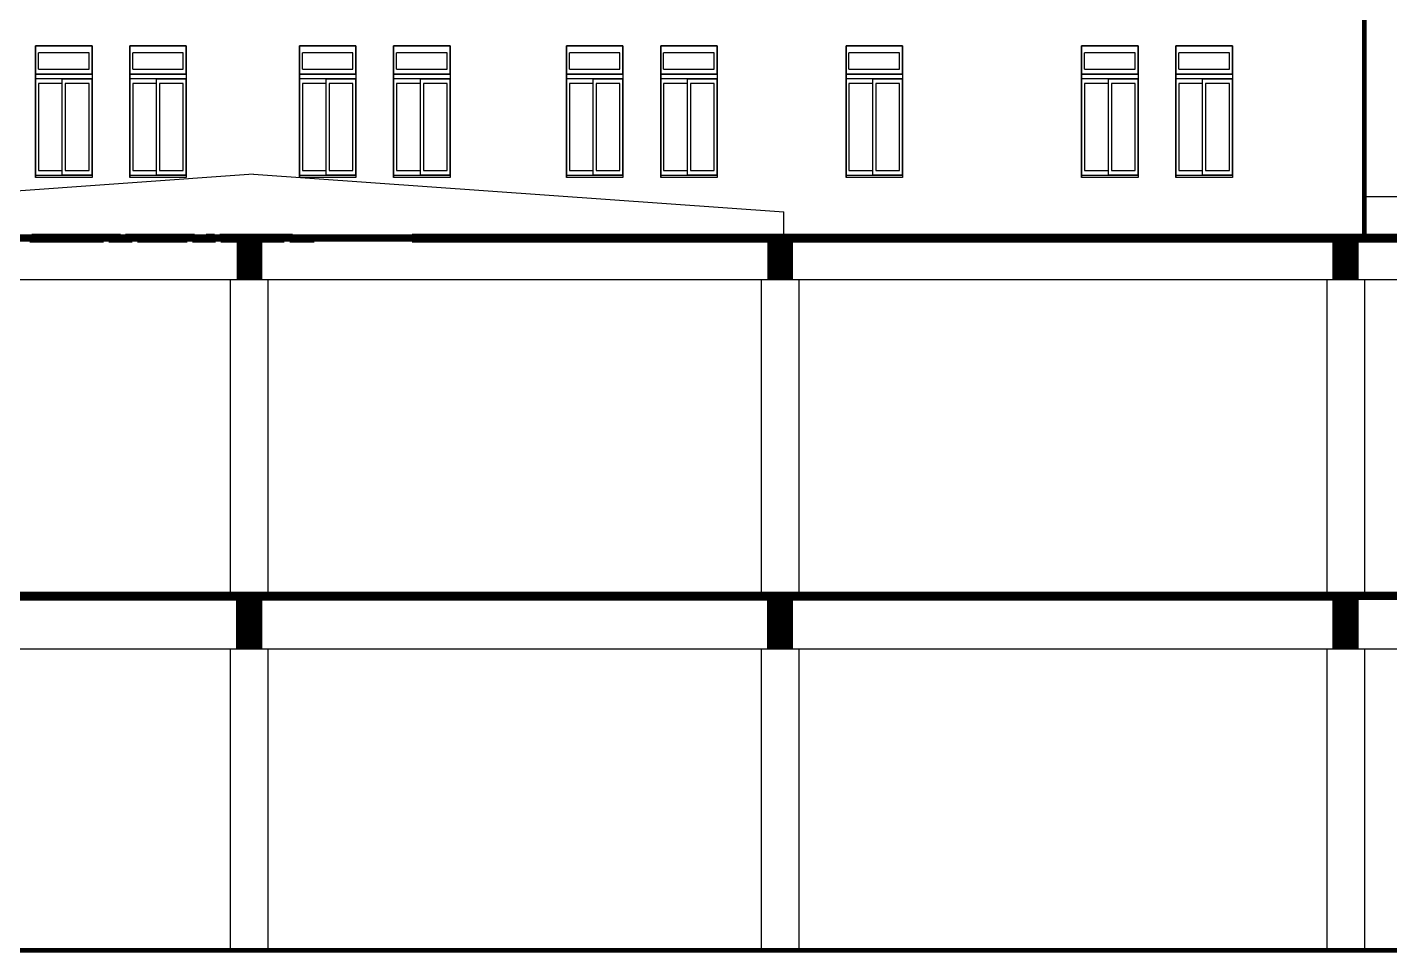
# Model space of a CAD drawing. Extents: x -55219 to 470149, y 494712 to 780039.
# Drawn here: x 299083 to 320768, y 555095 to 569827 of the extents above; entities that cross this region are included whole.
import ezdxf

# ---------------------------------------------------------------- set-up
doc = ezdxf.new("R2010")
doc.units = 0
doc.header["$LTSCALE"] = 1500
doc.header["$MEASUREMENT"] = 0
doc.layers.add('LVTRY', color=6, linetype='CONTINUOUS')

msp = doc.modelspace()

# ---------------------------------------------------------------- linework, layer by layer
at = {"layer": 'LVTRY', "color": 7}
for p, q in [((299214.3, 569532.8), (299214.3, 567432.8)), ((300114.3, 569532.8), (299214.3, 569532.8)), ((300114.3, 569532.8), (299214.3, 569532.8)), ((299214.3, 569532.8), (300114.3, 569532.8)), ((300114.3, 569532.8), (299214.3, 569532.8)), ((300114.3, 569532.8), (299214.3, 569532.8)), ((299214.3, 569532.8), (299214.3, 569082.8)), ((299214.3, 569082.8), (299214.3, 569532.8)), ((299214.3, 569532.8), (299214.3, 569082.8)), ((299214.3, 569082.8), (299214.3, 569532.8)), ((299214.3, 569082.8), (299214.3, 569532.8)), ((300114.3, 569532.8), (300114.3, 567432.8)), ((300114.3, 569082.8), (300114.3, 569532.8)), ((300114.3, 569532.8), (300114.3, 569082.8)), ((300114.3, 569532.8), (300114.3, 569082.8)), ((300114.3, 569532.8), (300114.3, 569082.8)), ((300114.3, 569532.8), (300114.3, 569082.8)), ((300714.3, 569532.8), (300714.3, 567432.8)), ((301614.3, 569532.8), (300714.3, 569532.8)), ((301614.3, 569532.8), (300714.3, 569532.8)), ((300714.3, 569532.8), (301614.3, 569532.8)), ((301614.3, 569532.8), (300714.3, 569532.8)), ((301614.3, 569532.8), (300714.3, 569532.8)), ((300714.3, 569532.8), (300714.3, 569082.8)), ((300714.3, 569082.8), (300714.3, 569532.8)), ((300714.3, 569532.8), (300714.3, 569082.8)), ((300714.3, 569082.8), (300714.3, 569532.8)), ((300714.3, 569082.8), (300714.3, 569532.8)), ((301614.3, 569532.8), (301614.3, 567432.8)), ((301614.3, 569082.8), (301614.3, 569532.8)), ((301614.3, 569532.8), (301614.3, 569082.8)), ((301614.3, 569532.8), (301614.3, 569082.8)), ((301614.3, 569532.8), (301614.3, 569082.8)), ((301614.3, 569532.8), (301614.3, 569082.8)), ((303414.3, 569532.8), (303414.3, 567432.8)), ((304314.3, 569532.8), (303414.3, 569532.8)), ((304314.3, 569532.8), (303414.3, 569532.8)), ((303414.3, 569532.8), (304314.3, 569532.8)), ((304314.3, 569532.8), (303414.3, 569532.8)), ((304314.3, 569532.8), (303414.3, 569532.8)), ((303414.3, 569532.8), (303414.3, 569082.8)), ((303414.3, 569082.8), (303414.3, 569532.8)), ((303414.3, 569532.8), (303414.3, 569082.8)), ((303414.3, 569082.8), (303414.3, 569532.8)), ((303414.3, 569082.8), (303414.3, 569532.8)), ((304314.3, 569532.8), (304314.3, 567432.8)), ((304314.3, 569082.8), (304314.3, 569532.8)), ((304314.3, 569532.8), (304314.3, 569082.8)), ((304314.3, 569532.8), (304314.3, 569082.8)), ((304314.3, 569532.8), (304314.3, 569082.8)), ((304314.3, 569532.8), (304314.3, 569082.8)), ((304914.3, 569532.8), (304914.3, 567432.8)), ((305814.3, 569532.8), (304914.3, 569532.8)), ((305814.3, 569532.8), (304914.3, 569532.8)), ((304914.3, 569532.8), (305814.3, 569532.8)), ((305814.3, 569532.8), (304914.3, 569532.8)), ((305814.3, 569532.8), (304914.3, 569532.8)), ((304914.3, 569532.8), (304914.3, 569082.8)), ((304914.3, 569082.8), (304914.3, 569532.8)), ((304914.3, 569532.8), (304914.3, 569082.8)), ((304914.3, 569082.8), (304914.3, 569532.8)), ((304914.3, 569082.8), (304914.3, 569532.8)), ((305814.3, 569532.8), (305814.3, 567432.8)), ((305814.3, 569082.8), (305814.3, 569532.8)), ((305814.3, 569532.8), (305814.3, 569082.8)), ((305814.3, 569532.8), (305814.3, 569082.8)), ((305814.3, 569532.8), (305814.3, 569082.8)), ((305814.3, 569532.8), (305814.3, 569082.8)), ((307664.3, 569532.8), (307664.3, 567432.8)), ((308564.3, 569532.8), (307664.3, 569532.8)), ((308564.3, 569532.8), (307664.3, 569532.8)), ((307664.3, 569532.8), (308564.3, 569532.8)), ((308564.3, 569532.8), (307664.3, 569532.8)), ((308564.3, 569532.8), (307664.3, 569532.8)), ((307664.3, 569532.8), (307664.3, 569082.8)), ((307664.3, 569082.8), (307664.3, 569532.8)), ((307664.3, 569532.8), (307664.3, 569082.8)), ((307664.3, 569082.8), (307664.3, 569532.8)), ((307664.3, 569082.8), (307664.3, 569532.8)), ((308564.3, 569532.8), (308564.3, 567432.8)), ((308564.3, 569082.8), (308564.3, 569532.8)), ((308564.3, 569532.8), (308564.3, 569082.8)), ((308564.3, 569532.8), (308564.3, 569082.8)), ((308564.3, 569532.8), (308564.3, 569082.8)), ((308564.3, 569532.8), (308564.3, 569082.8)), ((309164.3, 569532.8), (309164.3, 567432.8)), ((310064.3, 569532.8), (309164.3, 569532.8)), ((310064.3, 569532.8), (309164.3, 569532.8)), ((309164.3, 569532.8), (310064.3, 569532.8)), ((310064.3, 569532.8), (309164.3, 569532.8)), ((310064.3, 569532.8), (309164.3, 569532.8)), ((309164.3, 569532.8), (309164.3, 569082.8)), ((309164.3, 569082.8), (309164.3, 569532.8)), ((309164.3, 569532.8), (309164.3, 569082.8)), ((309164.3, 569082.8), (309164.3, 569532.8)), ((309164.3, 569082.8), (309164.3, 569532.8)), ((310064.3, 569532.8), (310064.3, 567432.8)), ((310064.3, 569082.8), (310064.3, 569532.8)), ((310064.3, 569532.8), (310064.3, 569082.8)), ((310064.3, 569532.8), (310064.3, 569082.8)), ((310064.3, 569532.8), (310064.3, 569082.8)), ((310064.3, 569532.8), (310064.3, 569082.8)), ((312114.1, 569532.8), (312114.1, 567432.8)), ((313014.1, 569532.8), (312114.1, 569532.8)), ((313014.1, 569532.8), (312114.1, 569532.8)), ((312114.1, 569532.8), (313014.1, 569532.8)), ((313014.1, 569532.8), (312114.1, 569532.8)), ((313014.1, 569532.8), (312114.1, 569532.8)), ((312114.1, 569532.8), (312114.1, 569082.8)), ((312114.1, 569082.8), (312114.1, 569532.8)), ((312114.1, 569532.8), (312114.1, 569082.8)), ((312114.1, 569082.8), (312114.1, 569532.8)), ((312114.1, 569082.8), (312114.1, 569532.8)), ((313014.1, 569532.8), (313014.1, 567432.8)), ((313014.1, 569082.8), (313014.1, 569532.8)), ((313014.1, 569532.8), (313014.1, 569082.8)), ((313014.1, 569532.8), (313014.1, 569082.8)), ((313014.1, 569532.8), (313014.1, 569082.8)), ((313014.1, 569532.8), (313014.1, 569082.8)), ((315864.1, 569532.8), (315864.1, 567432.8)), ((316764.1, 569532.8), (315864.1, 569532.8)), ((316764.1, 569532.8), (315864.1, 569532.8)), ((315864.1, 569532.8), (316764.1, 569532.8)), ((316764.1, 569532.8), (315864.1, 569532.8)), ((316764.1, 569532.8), (315864.1, 569532.8)), ((315864.1, 569532.8), (315864.1, 569082.8)), ((315864.1, 569082.8), (315864.1, 569532.8)), ((315864.1, 569532.8), (315864.1, 569082.8)), ((315864.1, 569082.8), (315864.1, 569532.8)), ((315864.1, 569082.8), (315864.1, 569532.8)), ((316764.1, 569532.8), (316764.1, 567432.8)), ((316764.1, 569082.8), (316764.1, 569532.8)), ((316764.1, 569532.8), (316764.1, 569082.8)), ((316764.1, 569532.8), (316764.1, 569082.8)), ((316764.1, 569532.8), (316764.1, 569082.8)), ((316764.1, 569532.8), (316764.1, 569082.8)), ((317364.1, 569082.8), (317364.1, 569532.8)), ((317364.1, 569082.8), (317364.1, 569532.8)), ((317364.1, 569532.8), (317364.1, 569082.8)), ((317364.1, 569082.8), (317364.1, 569532.8)), ((317364.1, 569532.8), (317364.1, 569082.8)), ((318264.1, 569532.8), (317364.1, 569532.8)), ((318264.1, 569532.8), (317364.1, 569532.8)), ((317364.1, 569532.8), (318264.1, 569532.8)), ((318264.1, 569532.8), (317364.1, 569532.8)), ((318264.1, 569532.8), (317364.1, 569532.8)), ((317364.1, 569532.8), (317364.1, 567432.8)), ((318264.1, 569532.8), (318264.1, 569082.8)), ((318264.1, 569532.8), (318264.1, 569082.8)), ((318264.1, 569532.8), (318264.1, 569082.8)), ((318264.1, 569532.8), (318264.1, 569082.8)), ((318264.1, 569082.8), (318264.1, 569532.8)), ((318264.1, 569532.8), (318264.1, 567432.8)), ((300066.9, 569420.3), (299261.7, 569420.3)), ((300066.9, 569420.3), (299261.7, 569420.3)), ((299261.7, 569157.8), (299261.7, 569420.3)), ((299261.7, 569157.8), (299261.7, 569420.3)), ((300066.9, 569157.8), (300066.9, 569420.3)), ((300066.9, 569157.8), (300066.9, 569420.3)), ((301566.9, 569420.3), (300761.7, 569420.3)), ((301566.9, 569420.3), (300761.7, 569420.3)), ((300761.7, 569157.8), (300761.7, 569420.3)), ((300761.7, 569157.8), (300761.7, 569420.3)), ((301566.9, 569157.8), (301566.9, 569420.3)), ((301566.9, 569157.8), (301566.9, 569420.3)), ((304266.9, 569420.3), (303461.7, 569420.3)), ((304266.9, 569420.3), (303461.7, 569420.3)), ((303461.7, 569157.8), (303461.7, 569420.3)), ((303461.7, 569157.8), (303461.7, 569420.3)), ((304266.9, 569157.8), (304266.9, 569420.3)), ((304266.9, 569157.8), (304266.9, 569420.3)), ((305766.9, 569420.3), (304961.7, 569420.3)), ((305766.9, 569420.3), (304961.7, 569420.3)), ((304961.7, 569157.8), (304961.7, 569420.3)), ((304961.7, 569157.8), (304961.7, 569420.3)), ((305766.9, 569157.8), (305766.9, 569420.3)), ((305766.9, 569157.8), (305766.9, 569420.3)), ((308516.9, 569420.3), (307711.7, 569420.3)), ((308516.9, 569420.3), (307711.7, 569420.3)), ((307711.7, 569157.8), (307711.7, 569420.3)), ((307711.7, 569157.8), (307711.7, 569420.3)), ((308516.9, 569157.8), (308516.9, 569420.3)), ((308516.9, 569157.8), (308516.9, 569420.3)), ((310016.9, 569420.3), (309211.7, 569420.3)), ((310016.9, 569420.3), (309211.7, 569420.3)), ((309211.7, 569157.8), (309211.7, 569420.3)), ((309211.7, 569157.8), (309211.7, 569420.3)), ((310016.9, 569157.8), (310016.9, 569420.3)), ((310016.9, 569157.8), (310016.9, 569420.3)), ((312966.7, 569420.3), (312161.4, 569420.3)), ((312966.7, 569420.3), (312161.4, 569420.3)), ((312161.4, 569157.8), (312161.4, 569420.3)), ((312161.4, 569157.8), (312161.4, 569420.3)), ((312966.7, 569157.8), (312966.7, 569420.3)), ((312966.7, 569157.8), (312966.7, 569420.3)), ((316716.7, 569420.3), (315911.4, 569420.3)), ((316716.7, 569420.3), (315911.4, 569420.3)), ((315911.4, 569157.8), (315911.4, 569420.3)), ((315911.4, 569157.8), (315911.4, 569420.3)), ((316716.7, 569157.8), (316716.7, 569420.3)), ((316716.7, 569157.8), (316716.7, 569420.3)), ((317411.4, 569157.8), (317411.4, 569420.3)), ((317411.4, 569157.8), (317411.4, 569420.3)), ((318216.7, 569420.3), (317411.4, 569420.3)), ((318216.7, 569420.3), (317411.4, 569420.3)), ((318216.7, 569157.8), (318216.7, 569420.3)), ((318216.7, 569157.8), (318216.7, 569420.3)), ((299214.3, 567432.8), (299214.3, 569082.8)), ((299214.3, 567432.8), (299214.3, 569082.8)), ((299214.3, 569082.8), (300114.3, 569082.8)), ((300114.3, 569082.8), (299214.3, 569082.8)), ((300114.3, 569082.8), (299214.3, 569082.8)), ((299261.7, 569157.8), (300066.9, 569157.8)), ((299261.7, 569157.8), (300066.9, 569157.8)), ((300114.3, 569082.8), (300114.3, 567432.8)), ((300114.3, 569082.8), (300114.3, 567432.8)), ((300714.3, 567432.8), (300714.3, 569082.8)), ((300714.3, 567432.8), (300714.3, 569082.8)), ((300714.3, 569082.8), (301614.3, 569082.8)), ((301614.3, 569082.8), (300714.3, 569082.8)), ((301614.3, 569082.8), (300714.3, 569082.8)), ((300761.7, 569157.8), (301566.9, 569157.8)), ((300761.7, 569157.8), (301566.9, 569157.8)), ((301614.3, 569082.8), (301614.3, 567432.8)), ((301614.3, 569082.8), (301614.3, 567432.8)), ((303414.3, 567432.8), (303414.3, 569082.8)), ((303414.3, 567432.8), (303414.3, 569082.8)), ((303414.3, 569082.8), (304314.3, 569082.8)), ((304314.3, 569082.8), (303414.3, 569082.8)), ((304314.3, 569082.8), (303414.3, 569082.8)), ((303461.7, 569157.8), (304266.9, 569157.8)), ((303461.7, 569157.8), (304266.9, 569157.8)), ((304314.3, 569082.8), (304314.3, 567432.8)), ((304314.3, 569082.8), (304314.3, 567432.8)), ((304914.3, 567432.8), (304914.3, 569082.8)), ((304914.3, 567432.8), (304914.3, 569082.8)), ((304914.3, 569082.8), (305814.3, 569082.8)), ((305814.3, 569082.8), (304914.3, 569082.8)), ((305814.3, 569082.8), (304914.3, 569082.8)), ((304961.7, 569157.8), (305766.9, 569157.8)), ((304961.7, 569157.8), (305766.9, 569157.8)), ((305814.3, 569082.8), (305814.3, 567432.8)), ((305814.3, 569082.8), (305814.3, 567432.8)), ((307664.3, 567432.8), (307664.3, 569082.8)), ((307664.3, 567432.8), (307664.3, 569082.8)), ((307664.3, 569082.8), (308564.3, 569082.8)), ((308564.3, 569082.8), (307664.3, 569082.8)), ((308564.3, 569082.8), (307664.3, 569082.8)), ((307711.7, 569157.8), (308516.9, 569157.8)), ((307711.7, 569157.8), (308516.9, 569157.8)), ((308564.3, 569082.8), (308564.3, 567432.8)), ((308564.3, 569082.8), (308564.3, 567432.8)), ((309164.3, 567432.8), (309164.3, 569082.8)), ((309164.3, 567432.8), (309164.3, 569082.8)), ((309164.3, 569082.8), (310064.3, 569082.8)), ((310064.3, 569082.8), (309164.3, 569082.8)), ((310064.3, 569082.8), (309164.3, 569082.8)), ((309211.7, 569157.8), (310016.9, 569157.8)), ((309211.7, 569157.8), (310016.9, 569157.8)), ((310064.3, 569082.8), (310064.3, 567432.8)), ((310064.3, 569082.8), (310064.3, 567432.8)), ((312114.1, 567432.8), (312114.1, 569082.8)), ((312114.1, 567432.8), (312114.1, 569082.8)), ((312114.1, 569082.8), (313014.1, 569082.8)), ((313014.1, 569082.8), (312114.1, 569082.8)), ((313014.1, 569082.8), (312114.1, 569082.8)), ((312161.4, 569157.8), (312966.7, 569157.8)), ((312161.4, 569157.8), (312966.7, 569157.8)), ((313014.1, 569082.8), (313014.1, 567432.8)), ((313014.1, 569082.8), (313014.1, 567432.8)), ((315864.1, 567432.8), (315864.1, 569082.8)), ((315864.1, 567432.8), (315864.1, 569082.8)), ((315864.1, 569082.8), (316764.1, 569082.8)), ((316764.1, 569082.8), (315864.1, 569082.8)), ((316764.1, 569082.8), (315864.1, 569082.8)), ((315911.4, 569157.8), (316716.7, 569157.8)), ((315911.4, 569157.8), (316716.7, 569157.8)), ((316764.1, 569082.8), (316764.1, 567432.8)), ((316764.1, 569082.8), (316764.1, 567432.8)), ((318264.1, 569082.8), (317364.1, 569082.8)), ((318264.1, 569082.8), (317364.1, 569082.8)), ((317364.1, 569082.8), (318264.1, 569082.8)), ((317364.1, 567432.8), (317364.1, 569082.8)), ((317364.1, 567432.8), (317364.1, 569082.8)), ((317411.4, 569157.8), (318216.7, 569157.8)), ((317411.4, 569157.8), (318216.7, 569157.8)), ((318264.1, 569082.8), (318264.1, 567432.8)), ((318264.1, 569082.8), (318264.1, 567432.8)), ((299214.3, 569007.8), (299214.3, 567470.3)), ((299214.3, 569007.8), (299214.3, 567470.3)), ((300114.3, 569007.8), (299214.3, 569007.8)), ((300114.3, 569007.8), (299214.3, 569007.8)), ((299261.7, 568932.8), (299261.7, 567545.3)), ((299261.7, 568932.8), (299261.7, 567545.3)), ((299640.6, 568932.8), (299261.7, 568932.8)), ((299640.6, 568932.8), (299261.7, 568932.8)), ((299640.6, 567470.3), (299640.6, 569007.8)), ((299640.6, 567470.3), (299640.6, 569007.8)), ((299640.6, 569007.8), (300114.3, 569007.8)), ((299688, 568932.8), (299688, 567545.3)), ((299688, 568932.8), (299688, 567545.3)), ((300066.9, 568932.8), (299688, 568932.8)), ((300066.9, 568932.8), (299688, 568932.8)), ((300066.9, 567545.3), (300066.9, 568932.8)), ((300066.9, 567545.3), (300066.9, 568932.8)), ((300114.3, 567470.3), (300114.3, 569007.8)), ((300114.3, 569007.8), (300114.3, 567470.3)), ((300114.3, 569007.8), (300114.3, 567470.3)), ((300714.3, 569007.8), (300714.3, 567470.3)), ((300714.3, 569007.8), (300714.3, 567470.3)), ((301614.3, 569007.8), (300714.3, 569007.8)), ((301614.3, 569007.8), (300714.3, 569007.8)), ((300761.7, 568932.8), (300761.7, 567545.3)), ((300761.7, 568932.8), (300761.7, 567545.3)), ((301140.6, 568932.8), (300761.7, 568932.8)), ((301140.6, 568932.8), (300761.7, 568932.8)), ((301140.6, 567470.3), (301140.6, 569007.8)), ((301140.6, 567470.3), (301140.6, 569007.8)), ((301140.6, 569007.8), (301614.3, 569007.8)), ((301188, 568932.8), (301188, 567545.3)), ((301188, 568932.8), (301188, 567545.3)), ((301566.9, 568932.8), (301188, 568932.8)), ((301566.9, 568932.8), (301188, 568932.8)), ((301566.9, 567545.3), (301566.9, 568932.8)), ((301566.9, 567545.3), (301566.9, 568932.8)), ((301614.3, 567470.3), (301614.3, 569007.8)), ((301614.3, 569007.8), (301614.3, 567470.3)), ((301614.3, 569007.8), (301614.3, 567470.3)), ((303414.3, 569007.8), (303414.3, 567470.3)), ((303414.3, 569007.8), (303414.3, 567470.3)), ((304314.3, 569007.8), (303414.3, 569007.8)), ((304314.3, 569007.8), (303414.3, 569007.8)), ((303461.7, 568932.8), (303461.7, 567545.3)), ((303461.7, 568932.8), (303461.7, 567545.3)), ((303840.6, 568932.8), (303461.7, 568932.8)), ((303840.6, 568932.8), (303461.7, 568932.8)), ((303840.6, 567470.3), (303840.6, 569007.8)), ((303840.6, 567470.3), (303840.6, 569007.8)), ((303840.6, 569007.8), (304314.3, 569007.8)), ((303888, 568932.8), (303888, 567545.3)), ((303888, 568932.8), (303888, 567545.3)), ((304266.9, 568932.8), (303888, 568932.8)), ((304266.9, 568932.8), (303888, 568932.8)), ((304266.9, 567545.3), (304266.9, 568932.8)), ((304266.9, 567545.3), (304266.9, 568932.8)), ((304314.3, 567470.3), (304314.3, 569007.8)), ((304314.3, 569007.8), (304314.3, 567470.3)), ((304314.3, 569007.8), (304314.3, 567470.3)), ((304914.3, 569007.8), (304914.3, 567470.3)), ((304914.3, 569007.8), (304914.3, 567470.3)), ((305814.3, 569007.8), (304914.3, 569007.8)), ((305814.3, 569007.8), (304914.3, 569007.8)), ((304961.7, 568932.8), (304961.7, 567545.3)), ((304961.7, 568932.8), (304961.7, 567545.3)), ((305340.6, 568932.8), (304961.7, 568932.8)), ((305340.6, 568932.8), (304961.7, 568932.8)), ((305340.6, 567470.3), (305340.6, 569007.8)), ((305340.6, 567470.3), (305340.6, 569007.8)), ((305340.6, 569007.8), (305814.3, 569007.8)), ((305388, 568932.8), (305388, 567545.3)), ((305388, 568932.8), (305388, 567545.3)), ((305766.9, 568932.8), (305388, 568932.8)), ((305766.9, 568932.8), (305388, 568932.8)), ((305766.9, 567545.3), (305766.9, 568932.8)), ((305766.9, 567545.3), (305766.9, 568932.8)), ((305814.3, 567470.3), (305814.3, 569007.8)), ((305814.3, 569007.8), (305814.3, 567470.3)), ((305814.3, 569007.8), (305814.3, 567470.3)), ((307664.3, 569007.8), (307664.3, 567470.3)), ((307664.3, 569007.8), (307664.3, 567470.3)), ((308564.3, 569007.8), (307664.3, 569007.8)), ((308564.3, 569007.8), (307664.3, 569007.8)), ((307711.7, 568932.8), (307711.7, 567545.3)), ((307711.7, 568932.8), (307711.7, 567545.3)), ((308090.6, 568932.8), (307711.7, 568932.8)), ((308090.6, 568932.8), (307711.7, 568932.8)), ((308090.6, 567470.3), (308090.6, 569007.8)), ((308090.6, 567470.3), (308090.6, 569007.8)), ((308090.6, 569007.8), (308564.3, 569007.8)), ((308138, 568932.8), (308138, 567545.3)), ((308138, 568932.8), (308138, 567545.3)), ((308516.9, 568932.8), (308138, 568932.8)), ((308516.9, 568932.8), (308138, 568932.8)), ((308516.9, 567545.3), (308516.9, 568932.8)), ((308516.9, 567545.3), (308516.9, 568932.8)), ((308564.3, 567470.3), (308564.3, 569007.8)), ((308564.3, 569007.8), (308564.3, 567470.3)), ((308564.3, 569007.8), (308564.3, 567470.3)), ((309164.3, 569007.8), (309164.3, 567470.3)), ((309164.3, 569007.8), (309164.3, 567470.3)), ((310064.3, 569007.8), (309164.3, 569007.8)), ((310064.3, 569007.8), (309164.3, 569007.8)), ((309211.7, 568932.8), (309211.7, 567545.3)), ((309211.7, 568932.8), (309211.7, 567545.3)), ((309590.6, 568932.8), (309211.7, 568932.8)), ((309590.6, 568932.8), (309211.7, 568932.8)), ((309590.6, 567470.3), (309590.6, 569007.8)), ((309590.6, 567470.3), (309590.6, 569007.8)), ((309590.6, 569007.8), (310064.3, 569007.8)), ((309638, 568932.8), (309638, 567545.3)), ((309638, 568932.8), (309638, 567545.3)), ((310016.9, 568932.8), (309638, 568932.8)), ((310016.9, 568932.8), (309638, 568932.8)), ((310016.9, 567545.3), (310016.9, 568932.8)), ((310016.9, 567545.3), (310016.9, 568932.8)), ((310064.3, 567470.3), (310064.3, 569007.8)), ((310064.3, 569007.8), (310064.3, 567470.3)), ((310064.3, 569007.8), (310064.3, 567470.3)), ((312114.1, 569007.8), (312114.1, 567470.3)), ((312114.1, 569007.8), (312114.1, 567470.3)), ((313014.1, 569007.8), (312114.1, 569007.8)), ((313014.1, 569007.8), (312114.1, 569007.8)), ((312161.4, 568932.8), (312161.4, 567545.3)), ((312161.4, 568932.8), (312161.4, 567545.3)), ((312540.4, 568932.8), (312161.4, 568932.8)), ((312540.4, 568932.8), (312161.4, 568932.8)), ((312540.4, 567470.3), (312540.4, 569007.8)), ((312540.4, 567470.3), (312540.4, 569007.8)), ((312540.4, 569007.8), (313014.1, 569007.8)), ((312587.7, 568932.8), (312587.7, 567545.3)), ((312587.7, 568932.8), (312587.7, 567545.3)), ((312966.7, 568932.8), (312587.7, 568932.8)), ((312966.7, 568932.8), (312587.7, 568932.8)), ((312966.7, 567545.3), (312966.7, 568932.8)), ((312966.7, 567545.3), (312966.7, 568932.8)), ((313014.1, 567470.3), (313014.1, 569007.8)), ((313014.1, 569007.8), (313014.1, 567470.3)), ((313014.1, 569007.8), (313014.1, 567470.3)), ((315864.1, 569007.8), (315864.1, 567470.3)), ((315864.1, 569007.8), (315864.1, 567470.3)), ((316764.1, 569007.8), (315864.1, 569007.8)), ((316764.1, 569007.8), (315864.1, 569007.8)), ((315911.4, 568932.8), (315911.4, 567545.3)), ((315911.4, 568932.8), (315911.4, 567545.3)), ((316290.4, 568932.8), (315911.4, 568932.8)), ((316290.4, 568932.8), (315911.4, 568932.8)), ((316290.4, 567470.3), (316290.4, 569007.8)), ((316290.4, 567470.3), (316290.4, 569007.8)), ((316290.4, 569007.8), (316764.1, 569007.8)), ((316337.7, 568932.8), (316337.7, 567545.3)), ((316337.7, 568932.8), (316337.7, 567545.3)), ((316716.7, 568932.8), (316337.7, 568932.8)), ((316716.7, 568932.8), (316337.7, 568932.8)), ((316716.7, 567545.3), (316716.7, 568932.8)), ((316716.7, 567545.3), (316716.7, 568932.8)), ((316764.1, 567470.3), (316764.1, 569007.8)), ((316764.1, 569007.8), (316764.1, 567470.3)), ((316764.1, 569007.8), (316764.1, 567470.3)), ((318264.1, 569007.8), (317364.1, 569007.8)), ((318264.1, 569007.8), (317364.1, 569007.8)), ((317364.1, 569007.8), (317364.1, 567470.3)), ((317364.1, 569007.8), (317364.1, 567470.3)), ((317790.4, 568932.8), (317411.4, 568932.8)), ((317790.4, 568932.8), (317411.4, 568932.8)), ((317411.4, 568932.8), (317411.4, 567545.3)), ((317411.4, 568932.8), (317411.4, 567545.3)), ((317790.4, 569007.8), (318264.1, 569007.8)), ((317790.4, 567470.3), (317790.4, 569007.8)), ((317790.4, 567470.3), (317790.4, 569007.8)), ((318216.7, 568932.8), (317837.7, 568932.8)), ((318216.7, 568932.8), (317837.7, 568932.8)), ((317837.7, 568932.8), (317837.7, 567545.3)), ((317837.7, 568932.8), (317837.7, 567545.3)), ((318216.7, 567545.3), (318216.7, 568932.8)), ((318216.7, 567545.3), (318216.7, 568932.8)), ((318264.1, 569007.8), (318264.1, 567470.3)), ((318264.1, 569007.8), (318264.1, 567470.3)), ((318264.1, 567470.3), (318264.1, 569007.8)), ((299261.7, 567545.3), (299640.6, 567545.3)), ((299261.7, 567545.3), (299640.6, 567545.3)), ((299688, 567545.3), (300066.9, 567545.3)), ((299688, 567545.3), (300066.9, 567545.3)), ((300761.7, 567545.3), (301140.6, 567545.3)), ((300761.7, 567545.3), (301140.6, 567545.3)), ((301188, 567545.3), (301566.9, 567545.3)), ((301188, 567545.3), (301566.9, 567545.3)), ((303461.7, 567545.3), (303840.6, 567545.3)), ((303461.7, 567545.3), (303840.6, 567545.3)), ((303888, 567545.3), (304266.9, 567545.3)), ((303888, 567545.3), (304266.9, 567545.3)), ((304961.7, 567545.3), (305340.6, 567545.3)), ((304961.7, 567545.3), (305340.6, 567545.3)), ((305388, 567545.3), (305766.9, 567545.3)), ((305388, 567545.3), (305766.9, 567545.3)), ((307711.7, 567545.3), (308090.6, 567545.3)), ((307711.7, 567545.3), (308090.6, 567545.3)), ((308138, 567545.3), (308516.9, 567545.3)), ((308138, 567545.3), (308516.9, 567545.3)), ((309211.7, 567545.3), (309590.6, 567545.3)), ((309211.7, 567545.3), (309590.6, 567545.3)), ((309638, 567545.3), (310016.9, 567545.3)), ((309638, 567545.3), (310016.9, 567545.3)), ((312161.4, 567545.3), (312540.4, 567545.3)), ((312161.4, 567545.3), (312540.4, 567545.3)), ((312587.7, 567545.3), (312966.7, 567545.3)), ((312587.7, 567545.3), (312966.7, 567545.3)), ((315911.4, 567545.3), (316290.4, 567545.3)), ((315911.4, 567545.3), (316290.4, 567545.3)), ((316337.7, 567545.3), (316716.7, 567545.3)), ((316337.7, 567545.3), (316716.7, 567545.3)), ((317411.4, 567545.3), (317790.4, 567545.3)), ((317411.4, 567545.3), (317790.4, 567545.3)), ((317837.7, 567545.3), (318216.7, 567545.3)), ((317837.7, 567545.3), (318216.7, 567545.3)), ((302682.3, 567487.1), (294102.8, 566880.9)), ((299214.3, 567470.3), (300114.3, 567470.3)), ((299214.3, 567470.3), (300114.3, 567470.3)), ((300114.3, 567432.8), (299214.3, 567432.8)), ((300114.3, 567432.8), (299214.3, 567432.8)), ((300114.3, 567432.8), (299214.3, 567432.8)), ((299214.3, 567432.8), (299214.3, 567432.8)), ((300114.3, 567470.3), (299640.6, 567470.3)), ((300714.3, 567470.3), (301614.3, 567470.3)), ((300714.3, 567470.3), (301614.3, 567470.3)), ((301614.3, 567432.8), (300714.3, 567432.8)), ((301614.3, 567432.8), (300714.3, 567432.8)), ((301614.3, 567432.8), (300714.3, 567432.8)), ((300714.3, 567432.8), (300714.3, 567432.8)), ((301614.3, 567470.3), (301140.6, 567470.3)), ((302682.3, 567487.1), (311126.2, 566886.3)), ((303414.3, 567470.3), (304314.3, 567470.3)), ((303414.3, 567470.3), (304314.3, 567470.3)), ((304314.3, 567432.8), (303414.3, 567432.8)), ((304314.3, 567432.8), (303414.3, 567432.8)), ((304314.3, 567432.8), (303414.3, 567432.8)), ((303414.3, 567432.8), (303414.3, 567432.8)), ((304314.3, 567470.3), (303840.6, 567470.3)), ((304914.3, 567470.3), (305814.3, 567470.3)), ((304914.3, 567470.3), (305814.3, 567470.3)), ((305814.3, 567432.8), (304914.3, 567432.8)), ((305814.3, 567432.8), (304914.3, 567432.8)), ((305814.3, 567432.8), (304914.3, 567432.8)), ((304914.3, 567432.8), (304914.3, 567432.8)), ((305814.3, 567470.3), (305340.6, 567470.3)), ((307664.3, 567470.3), (308564.3, 567470.3)), ((307664.3, 567470.3), (308564.3, 567470.3)), ((308564.3, 567432.8), (307664.3, 567432.8)), ((308564.3, 567432.8), (307664.3, 567432.8)), ((308564.3, 567432.8), (307664.3, 567432.8)), ((307664.3, 567432.8), (307664.3, 567432.8)), ((308564.3, 567470.3), (308090.6, 567470.3)), ((309164.3, 567470.3), (310064.3, 567470.3)), ((309164.3, 567470.3), (310064.3, 567470.3)), ((310064.3, 567432.8), (309164.3, 567432.8)), ((310064.3, 567432.8), (309164.3, 567432.8)), ((310064.3, 567432.8), (309164.3, 567432.8)), ((309164.3, 567432.8), (309164.3, 567432.8)), ((310064.3, 567470.3), (309590.6, 567470.3)), ((312114.1, 567470.3), (313014.1, 567470.3)), ((312114.1, 567470.3), (313014.1, 567470.3)), ((313014.1, 567432.8), (312114.1, 567432.8)), ((313014.1, 567432.8), (312114.1, 567432.8)), ((313014.1, 567432.8), (312114.1, 567432.8)), ((312114.1, 567432.8), (312114.1, 567432.8)), ((313014.1, 567470.3), (312540.4, 567470.3)), ((315864.1, 567470.3), (316764.1, 567470.3)), ((315864.1, 567470.3), (316764.1, 567470.3)), ((316764.1, 567432.8), (315864.1, 567432.8)), ((316764.1, 567432.8), (315864.1, 567432.8)), ((316764.1, 567432.8), (315864.1, 567432.8)), ((315864.1, 567432.8), (315864.1, 567432.8)), ((316764.1, 567470.3), (316290.4, 567470.3)), ((317364.1, 567470.3), (318264.1, 567470.3)), ((317364.1, 567470.3), (318264.1, 567470.3)), ((317364.1, 567432.8), (317364.1, 567432.8)), ((318264.1, 567432.8), (317364.1, 567432.8)), ((318264.1, 567432.8), (317364.1, 567432.8)), ((318264.1, 567432.8), (317364.1, 567432.8)), ((318264.1, 567470.3), (317790.4, 567470.3)), ((320364.3, 567132.8), (331689.1, 567132.8)), ((311126.2, 566472.8), (311126.2, 566886.7)), ((299157.3, 566532.8), (300564.7, 566532.8)), ((299247.1, 566532.8), (299373.2, 566532.8)), ((300648.1, 566532.8), (300787.3, 566532.8)), ((300721.3, 566532.8), (301745.1, 566532.8)), ((301928.5, 566532.8), (302061.5, 566532.8)), ((302145.6, 566532.8), (303306.4, 566532.8)), ((305209.2, 566532.8), (329364.3, 566532.8)), ((305209.2, 566532.8), (329364.3, 566532.8)), ((299125.1, 566412.8), (300299, 566412.8)), ((300382.4, 566412.8), (300755, 566412.8)), ((300839.1, 566412.8), (301629.4, 566412.8)), ((301712.8, 566412.8), (302079.3, 566412.8)), ((302163.4, 566412.8), (303171.6, 566412.8)), ((302814.3, 565812.8), (302814.3, 566412.8)), ((303261.8, 566412.8), (303651.8, 566412.8)), ((305209.2, 566412.8), (331689.1, 566412.8)), ((305209.2, 566412.8), (329364.3, 566412.8)), ((311264.3, 565812.8), (311264.3, 566412.8)), ((319864.3, 566412.8), (319864.3, 565812.8)), ((320264.3, 565812.8), (320264.3, 566412.8)), ((259514.3, 565812.8), (328864.3, 565812.8)), ((302314.3, 565812.8), (302314.3, 560772.8)), ((302414.3, 565812.8), (302814.3, 565812.8)), ((302914.3, 565812.8), (302914.3, 560772.8)), ((310764.3, 565812.8), (310764.3, 560772.8)), ((310864.3, 565812.8), (311264.3, 565812.8)), ((311364.3, 565812.8), (311364.3, 560772.8)), ((319764.3, 565812.8), (319764.3, 560772.8)), ((319864.3, 565812.8), (320264.3, 565812.8)), ((320364.3, 565812.8), (320364.3, 560772.8)), ((259364.3, 560832.8), (329164.3, 560832.8)), ((259364.3, 560712.8), (319864.3, 560712.8)), ((302414.3, 560712.8), (302414.3, 559932.8)), ((302814.3, 559932.8), (302814.3, 560712.8)), ((310864.3, 560712.8), (310864.3, 559932.8)), ((311264.3, 559932.8), (311264.3, 560712.8)), ((319864.3, 560712.8), (319864.3, 559932.8)), ((320264.3, 559932.8), (320264.3, 560712.8)), ((259514.3, 559932.8), (329064.3, 559932.8)), ((302314.3, 559932.8), (302314.3, 555132.8)), ((302414.3, 559932.8), (302814.3, 559932.8)), ((302914.3, 559932.8), (302914.3, 555132.8)), ((310764.3, 559932.8), (310764.3, 555132.8)), ((310864.3, 559932.8), (311264.3, 559932.8)), ((311364.3, 559932.8), (311364.3, 555132.8)), ((319764.3, 559932.8), (319764.3, 555132.8)), ((319864.3, 559932.8), (320264.3, 559932.8)), ((320364.3, 559932.8), (320364.3, 555132.8))]:
    msp.add_line(p, q, dxfattribs=at)
for points, const_width in [([(320364.3, 575532.8), (320364.3, 566472.8)], 75), ([(294202.4, 566472.8), (331689.1, 566472.8)], 120), ([(302614.3, 565812.8), (302614.3, 566412.8)], 400), ([(311064.3, 565812.8), (311064.3, 566412.8)], 400), ([(320064.3, 565812.8), (320064.3, 566412.8)], 400), ([(259364.3, 560772.8), (329164.3, 560772.8)], 120), ([(302614.3, 559932.8), (302614.3, 560712.8)], 400), ([(311064.3, 559932.8), (311064.3, 560712.8)], 400), ([(320064.3, 559932.8), (320064.3, 560712.8)], 400), ([(259364.3, 555132.8), (331689.1, 555132.8)], 75)]:
    msp.add_lwpolyline(points, dxfattribs=dict(at, const_width=const_width))

# ---------------------------------------------------------------- texts
at = {"layer": 'LVTRY', "color": 7, "width": 0.8, "flags": 9}
for tag, p, s in [('YSIZE', (302904.1, 565822.7), '3000'), ('XSIZE', (302904.1, 565822.7), '18000'), ('XSIZE', (311354.1, 565822.7), '18000'), ('YSIZE', (311354.1, 565822.7), '3000')]:
    msp.add_attdef(tag, p, s, height=0.25, dxfattribs=at)

doc.saveas('drawing.dxf')
